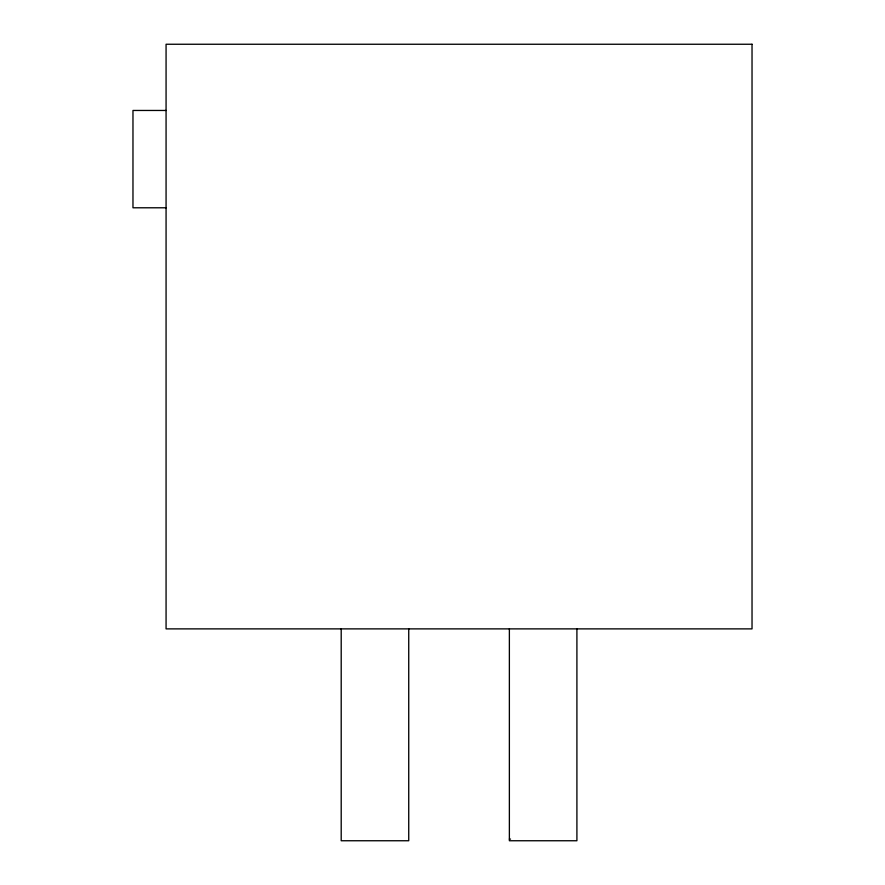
<?xml version="1.0" encoding="UTF-8"?>
<svg xmlns="http://www.w3.org/2000/svg" width="885" height="885" viewBox="0 0 885 885"><rect width="100%" height="100%" fill="white"/><g stroke="black" fill="none" stroke-linecap="round" stroke-linejoin="round"><path stroke-width="1.33" d="M166.07 110.459L132.971 110.459L132.971 207.787L166.07 207.787M509.373 839.091L510.523 839.091M576.909 628.881L576.909 840.75L509.373 840.75L509.373 628.881M408.737 628.881L408.737 840.75L341.201 840.75L341.201 628.881M752.029 44.25L166.07 44.25L166.07 628.881L752.029 628.881L752.029 44.25"/></g></svg>
